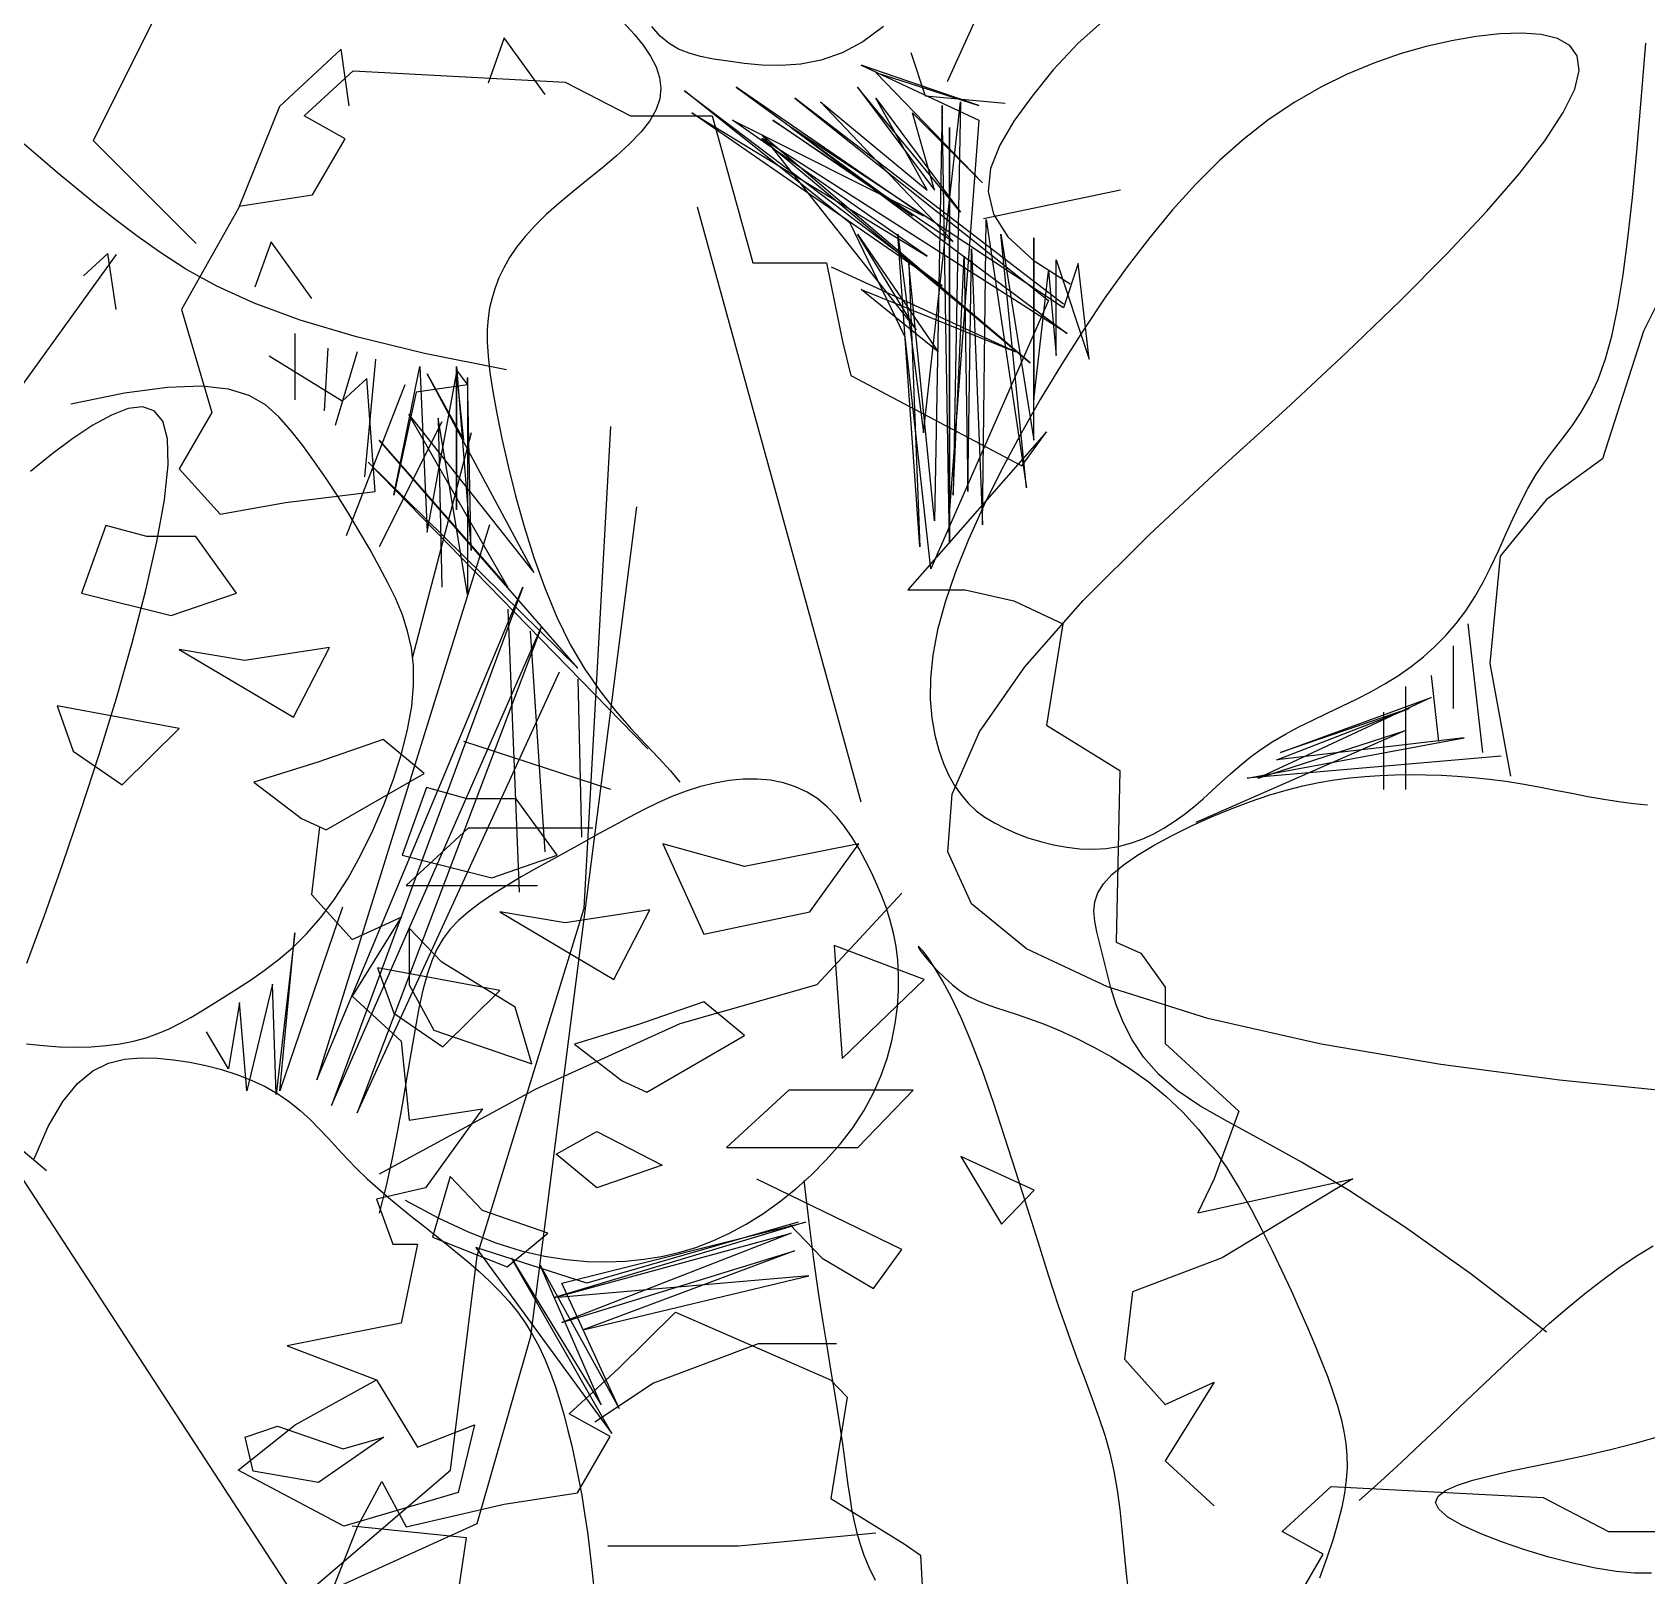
# Model space of a CAD drawing. Header units: metres. Extents: x 10 to 239, y 2 to 253.
# Drawn here: x 90.11 to 92.521, y 128.743 to 131.047 of the extents above; entities that cross this region are included whole.
import ezdxf

# ---------------------------------------------------------------- set-up
doc = ezdxf.new("R2010")
doc.units = ezdxf.units.M
doc.header["$MEASUREMENT"] = 0
doc.layers.add('1', color=7, linetype='Continuous')
doc.layers.add('cot200', color=9, linetype='Continuous')
doc.layers.add('bloques ARBOLES', color=7, linetype='Continuous', true_color=0xb8d897)

# ---------------------------------------------------------------- blocks, each defined once
blk = doc.blocks.new('A$C6F4E7DED')
for p, q in [((849.21, 1241.7), (943.33, 1033.65)), ((879.9, 1059.24), (891.67, 1048.86)), ((702.42, 1050.77), (708.82, 1052.35)), ((708.82, 1052.35), (716.51, 1052.88)), ((716.51, 1052.88), (725.18, 1052.53)), ((725.18, 1052.53), (734.51, 1051.45)), ((968.53, 1055.5), (976.64, 1049.36)), ((1053.1, 1048.75), (1056.59, 1051.68)), ((1056.59, 1051.68), (1059.9, 1055.46)), ((1066.93, 1052.46), (1063.33, 1048.06)), ((1071.16, 1056.97), (1066.93, 1052.46)), ((669.4, 1026.44), (667.55, 1048.9)), ((694.66, 1043.83), (697.59, 1047.99)), ((697.59, 1047.99), (702.42, 1050.77)), ((734.51, 1051.45), (744.26, 1049.78)), ((744.26, 1049.78), (754.31, 1047.51)), ((754.31, 1047.51), (764.56, 1044.6)), ((891.67, 1048.86), (901.48, 1038.31)), ((976.64, 1049.36), (984.86, 1045)), ((1045.22, 1044.87), (1049.34, 1046.54)), ((1049.34, 1046.54), (1053.1, 1048.75)), ((1063.33, 1048.06), (1060.41, 1043.77)), ((693.9, 1038.13), (694.66, 1043.83)), ((764.56, 1044.6), (774.95, 1041)), ((774.95, 1041), (785.39, 1036.67)), ((930.87, 1024.25), (977.33, 1040.21)), ((977.33, 1040.21), (930.87, 1018.44)), ((951.89, 1027.95), (957.59, 1045.05)), ((984.86, 1045), (993.07, 1042.17)), ((993.07, 1042.17), (1001.15, 1040.6)), ((1001.15, 1040.6), (1008.98, 1040.03)), ((1008.98, 1040.03), (1016.46, 1040.21)), ((1016.46, 1040.21), (1023.45, 1040.86)), ((1023.45, 1040.86), (1029.85, 1041.73)), ((1029.85, 1041.73), (1035.57, 1042.62)), ((1035.57, 1042.62), (1040.66, 1043.62)), ((1040.66, 1043.62), (1045.22, 1044.87)), ((1058.25, 1039.55), (1056.89, 1035.36)), ((1060.41, 1043.77), (1058.25, 1039.55)), ((695.64, 1030.73), (693.9, 1038.13)), ((785.39, 1036.67), (795.8, 1031.56)), ((901.48, 1038.31), (909.82, 1027.95)), ((929.42, 993.78), (971.53, 1037.3)), ((971.53, 1037.3), (930.87, 1024.25)), ((1056.89, 1035.36), (1056.4, 1031.16)), ((671.15, 1006.17), (669.4, 1026.44)), ((700.13, 1021.49), (695.64, 1030.73)), ((795.8, 1031.56), (806.11, 1025.63)), ((897.48, 945.91), (1003.47, 1027.15)), ((1003.47, 1027.15), (903.29, 947.36)), ((909.82, 1027.95), (916.98, 1018.05)), ((920.51, 1025.1), (951.89, 1027.95)), ((938.13, 982.18), (978.79, 1031.5)), ((971.53, 1027.15), (938.13, 982.18)), ((1047.02, 1030.05), (945.39, 953.16)), ((978.79, 1031.5), (948.3, 990.88)), ((951.2, 990.88), (971.53, 1027.15)), ((952.65, 980.73), (1026.7, 1031.5)), ((1026.7, 1031.5), (957.01, 980.73)), ((981.69, 977.82), (1047.02, 1030.05)), ((1056.4, 1031.16), (1056.83, 1026.94)), ((1056.83, 1026.94), (1058.27, 1022.65)), ((707.4, 1010.39), (700.13, 1021.49)), ((806.11, 1025.63), (816.23, 1018.85)), ((957.01, 1021.35), (929.42, 993.78)), ((952.65, 895.13), (938.13, 1025.7)), ((938.13, 1025.7), (941.04, 870.47)), ((941.04, 970.57), (993.3, 1025.7)), ((942.49, 851.61), (945.39, 1024.25)), ((945.39, 1024.25), (948.3, 860.32)), ((945.39, 953.16), (1044.12, 1021.35)), ((948.3, 990.88), (957.01, 1021.35)), ((993.3, 1025.7), (951.2, 990.88)), ((1044.12, 1021.35), (951.2, 964.77)), ((1058.27, 1022.65), (1060.75, 1018.26)), ((816.23, 1018.85), (826.1, 1011.18)), ((1004.92, 1015.54), (896.03, 934.3)), ((897.48, 944.46), (1004.92, 1015.54)), ((916.98, 1018.05), (922.62, 1008.56)), ((930.87, 1018.44), (942.49, 864.67)), ((1012.18, 1018.44), (941.04, 970.57)), ((942.49, 864.67), (942.49, 1015.54)), ((942.49, 1015.54), (942.49, 851.61)), ((951.2, 964.77), (1028.15, 1018.44)), ((1028.15, 1018.44), (952.65, 980.73)), ((957.01, 980.73), (1012.18, 1018.44)), ((1060.75, 1018.26), (1064.3, 1013.74)), ((1064.3, 1013.74), (1068.74, 1009.13)), ((717.47, 997.43), (707.4, 1010.39)), ((826.1, 1011.18), (835.73, 1002.64)), ((896.03, 934.3), (1016.53, 1011.19)), ((910.55, 922.7), (1016.53, 1012.64)), ((1016.53, 1011.19), (910.55, 922.7)), ((922.62, 1008.56), (926.2, 999.37)), ((1016.53, 1012.64), (955.56, 935.75)), ((1068.74, 1009.13), (1073.85, 1004.45)), ((1301.27, 1003.49), (1307.65, 1009)), ((672.88, 987.99), (671.15, 1006.17)), ((835.73, 1002.64), (845.14, 993.28)), ((1073.85, 1004.45), (1079.41, 999.73)), ((1294.52, 997.74), (1301.27, 1003.49)), ((730.33, 982.59), (717.47, 997.43)), ((926.2, 999.37), (927.2, 990.37)), ((1079.41, 999.73), (1085.19, 995.02)), ((1085.19, 995.02), (1090.97, 990.34)), ((1287.36, 991.78), (1294.52, 997.74)), ((674.65, 971.77), (672.88, 987.99)), ((845.14, 993.28), (854.36, 983.13)), ((874.88, 990.9), (929.07, 979.5)), ((927.2, 990.37), (925.09, 981.43)), ((1090.97, 990.34), (1096.52, 985.72)), ((1279.78, 985.64), (1287.36, 991.78)), ((745.98, 965.88), (730.33, 982.59)), ((854.36, 983.13), (863.4, 972.24)), ((925.09, 981.43), (919.34, 972.44)), ((1042.08, 984.27), (977.39, 749.54)), ((1096.52, 985.72), (1101.63, 981.21)), ((1271.75, 979.34), (1279.78, 985.64)), ((927.97, 979.27), (912, 873.37)), ((929.42, 858.86), (927.97, 979.27)), ((959.91, 932.85), (981.69, 977.82)), ((1101.63, 981.21), (1106.12, 976.82)), ((1106.12, 976.82), (1109.99, 972.55)), ((1263.26, 972.89), (1271.75, 979.34)), ((676.52, 957.41), (674.65, 971.77)), ((863.4, 972.24), (872.29, 960.65)), ((922.16, 973.47), (909.09, 892.23)), ((909.09, 892.23), (909.09, 972.02)), ((909.09, 972.02), (909.09, 908.19)), ((919.34, 972.44), (909.44, 963.29)), ((912, 873.37), (922.16, 973.47)), ((978.79, 973.47), (946.84, 927.05)), ((962.81, 973.47), (952.65, 895.13)), ((954.1, 850.16), (962.81, 973.47)), ((955.56, 935.75), (978.79, 973.47)), ((1109.99, 972.55), (1113.29, 968.37)), ((1254.16, 966.34), (1263.26, 972.89)), ((764.43, 947.3), (745.98, 965.88)), ((900.38, 963.32), (887.32, 924.15)), ((909.44, 963.29), (894.84, 953.85)), ((900.38, 925.6), (900.38, 963.32)), ((933.78, 967.67), (929.42, 858.86)), ((935.23, 871.92), (933.78, 967.67)), ((936.68, 964.77), (935.23, 871.92)), ((941.04, 870.47), (936.68, 964.77)), ((1113.29, 968.37), (1116.07, 964.28)), ((1116.07, 964.28), (1118.39, 960.26)), ((1243.87, 959.71), (1254.16, 966.34)), ((1271.34, 965.53), (1308.42, 914.23)), ((656.33, 959.49), (668.46, 935.26)), ((678.57, 944.79), (676.52, 957.41)), ((872.29, 960.65), (881.05, 948.39)), ((887.32, 924.15), (891.67, 961.87)), ((891.67, 961.87), (897.48, 944.46)), ((903.29, 958.96), (900.38, 925.6)), ((909.09, 908.19), (903.29, 958.96)), ((916.35, 927.05), (988.95, 960.42)), ((948.3, 860.32), (958.46, 961.87)), ((958.46, 961.87), (954.1, 850.16)), ((1118.39, 960.26), (1120.28, 956.29)), ((1120.28, 956.29), (1121.81, 952.35)), ((1231.67, 953.03), (1243.87, 959.71)), ((977.33, 951.71), (916.35, 927.05)), ((946.84, 927.05), (977.33, 951.71)), ((1121.81, 952.35), (1123.02, 948.43)), ((1216.85, 946.32), (1231.67, 953.03)), ((680.85, 933.8), (678.57, 944.79)), ((785.67, 926.84), (764.43, 947.3)), ((881.05, 948.39), (889.72, 935.51)), ((903.29, 947.36), (949.75, 841.46)), ((1123.02, 948.43), (1123.96, 944.48)), ((1123.96, 944.48), (1124.6, 940.37)), ((1198.72, 939.63), (1216.85, 946.32)), ((1124.6, 940.37), (1124.93, 935.92)), ((1176.56, 932.98), (1198.72, 939.63)), ((668.46, 935.26), (684.62, 884.78)), ((683.44, 924.31), (680.85, 933.8)), ((889.72, 935.51), (898.27, 922.07)), ((949.75, 841.46), (959.91, 932.85)), ((1124.93, 930.97), (1124.56, 925.35)), ((1124.93, 935.92), (1124.93, 930.97)), ((1149.66, 926.41), (1176.56, 932.98)), ((1200.92, 934.3), (1200.92, 908.19)), ((686.38, 916.2), (683.44, 924.31)), ((809.7, 904.49), (785.67, 926.84)), ((1117.32, 919.93), (1149.66, 926.41)), ((1124.56, 925.35), (1123.83, 918.89)), ((1168.98, 924.15), (1173.34, 877.72)), ((1176.24, 927.05), (1184.95, 898.03)), ((1187.86, 928.5), (1189.31, 903.84)), ((898.27, 922.07), (906.61, 908.24)), ((1106.55, 840.01), (1148.66, 918.34)), ((1123.83, 918.89), (1122.69, 911.42)), ((1137.04, 921.25), (1131.23, 848.71)), ((1137.04, 919.8), (1132.68, 913.99)), ((1134.14, 892.23), (1137.04, 919.8)), ((1148.66, 918.34), (1134.14, 892.23)), ((1137.04, 864.67), (1137.04, 921.25)), ((1148.66, 855.96), (1137.04, 918.34)), ((1137.04, 918.34), (1137.04, 864.67)), ((1151.56, 921.25), (1148.66, 855.96)), ((1161.72, 870.47), (1151.56, 921.25)), ((689.62, 909.24), (686.38, 916.2)), ((1122.69, 911.42), (1121.12, 902.78)), ((1131.23, 848.71), (1132.68, 916.89)), ((1132.68, 916.89), (1132.68, 831.3)), ((1132.68, 913.99), (1153.01, 911.09)), ((1157.37, 913.99), (1180.6, 854.51)), ((1218.87, 909.82), (1227.07, 912.35)), ((1227.07, 912.35), (1237.62, 913.5)), ((1237.62, 913.5), (1251.11, 913.04)), ((1251.11, 913.04), (1268.15, 910.76)), ((1298.93, 603.85), (1669.06, 916.06)), ((693.07, 903.21), (689.62, 909.24)), ((906.61, 908.24), (914.58, 894.23)), ((1153.01, 911.09), (1161.72, 870.47)), ((1207.13, 901.45), (1212.42, 906.11)), ((1212.42, 906.11), (1218.87, 909.82)), ((1256.36, 903.81), (1260.97, 905.35)), ((1260.97, 905.35), (1266.67, 904.67)), ((1268.15, 910.76), (1289.31, 906.45)), ((696.67, 897.86), (693.07, 903.21)), ((836.2, 880.37), (809.7, 904.49)), ((1155.91, 902.39), (1106.55, 840.01)), ((1116.71, 834.2), (1155.91, 902.39)), ((1121.12, 902.78), (1119.12, 892.89)), ((1132.68, 831.3), (1144.3, 900.94)), ((1144.3, 900.94), (1142.85, 834.2)), ((1142.85, 899.49), (1167.53, 850.16)), ((1202.39, 896.04), (1207.13, 901.45)), ((1251.13, 892.7), (1253.02, 899.71)), ((1253.02, 899.71), (1256.36, 903.81)), ((1266.67, 904.67), (1273.28, 902.13)), ((1273.28, 902.13), (1280.62, 898.07)), ((700.34, 892.95), (696.67, 897.86)), ((703.99, 888.25), (700.34, 892.95)), ((914.58, 894.23), (922.06, 880.23)), ((1089.13, 802.29), (1167.53, 892.23)), ((1119.12, 892.89), (1116.66, 881.95)), ((1167.53, 892.23), (1116.71, 834.2)), ((1131.23, 895.13), (1154.46, 806.64)), ((1197.72, 890.09), (1202.39, 896.04)), ((1250.86, 882.43), (1251.13, 892.7)), ((1280.62, 898.07), (1288.51, 892.84)), ((1288.51, 892.84), (1296.78, 886.73)), ((707.56, 883.52), (703.99, 888.25)), ((1193.06, 883.72), (1197.72, 890.09)), ((1296.78, 886.73), (1305.26, 879.79)), ((684.62, 884.78), (706.85, 868.63)), ((710.97, 878.53), (707.56, 883.52)), ((863.51, 854.97), (836.2, 880.37)), ((922.06, 880.23), (928.9, 866.44)), ((1061.54, 770.37), (1171.89, 883.53)), ((1171.89, 883.53), (1089.13, 802.29)), ((1116.66, 881.95), (1113.74, 870.28)), ((1188.44, 877.03), (1193.06, 883.72)), ((1252.32, 868.73), (1250.86, 882.43)), ((714.15, 873.08), (710.97, 878.53)), ((717.17, 867.25), (714.15, 873.08)), ((1183.91, 870.13), (1188.44, 877.03)), ((706.85, 868.63), (725.04, 846.42)), ((720.07, 861.14), (717.17, 867.25)), ((1113.74, 870.28), (1110.37, 858.19)), ((1179.52, 863.11), (1183.91, 870.13)), ((1255.34, 852.05), (1252.32, 868.73)), ((722.92, 854.86), (720.07, 861.14)), ((928.9, 866.44), (934.96, 853.07)), ((1175.29, 856.08), (1179.52, 863.11)), ((725.78, 848.52), (722.92, 854.86)), ((889.66, 828.88), (863.51, 854.97)), ((1110.37, 858.19), (1106.52, 845.97)), ((1123.97, 858.86), (1192.21, 639.81)), ((1171.29, 849.14), (1175.29, 856.08)), ((728.72, 842.25), (725.78, 848.52)), ((934.96, 853.07), (940.11, 840.3)), ((1167.54, 842.41), (1171.29, 849.14)), ((1259.67, 833.03), (1255.34, 852.05)), ((725.04, 846.42), (729.08, 804.02)), ((731.8, 836.15), (728.72, 842.25)), ((1106.52, 845.97), (1102.2, 833.94)), ((1164.1, 835.93), (1167.54, 842.41)), ((735.08, 830.34), (731.8, 836.15)), ((940.11, 840.3), (944.19, 828.35)), ((1161.03, 829.61), (1164.1, 835.93)), ((738.62, 824.9), (735.08, 830.34)), ((912.66, 802.72), (889.66, 828.88)), ((1102.2, 833.94), (1097.41, 822.39)), ((1192.21, 639.81), (1110.91, 834.2)), ((1110.91, 834.2), (1186.4, 629.65)), ((1158.41, 823.31), (1161.03, 829.61)), ((1265.08, 812.29), (1259.67, 833.03)), ((742.42, 819.83), (738.62, 824.9)), ((944.19, 828.35), (947.13, 817.37)), ((1097.41, 822.39), (1092.12, 811.64)), ((1116.71, 825.5), (1112.36, 713.79)), ((1156.32, 816.89), (1158.41, 823.31)), ((737.77, 819.7), (731.97, 768.92)), ((746.48, 815.12), (742.42, 819.83)), ((947.13, 817.37), (948.99, 807.34)), ((1108, 816.79), (1102.2, 729.75)), ((1186.4, 629.65), (1103.65, 818.24)), ((1103.65, 818.24), (1176.24, 626.75)), ((1154.83, 810.21), (1156.32, 816.89)), ((743.58, 810.99), (743.58, 786.33)), ((750.79, 810.74), (746.48, 815.12)), ((755.36, 806.66), (750.79, 810.74)), ((1092.12, 811.64), (1086.38, 801.91)), ((1154.02, 803.12), (1154.83, 810.21)), ((1271.31, 790.46), (1265.08, 812.29)), ((729.08, 804.02), (721, 759.61)), ((760.18, 802.87), (755.36, 806.66)), ((948.99, 807.34), (949.91, 798.23)), ((1153.96, 795.49), (1154.02, 803.12)), ((752.29, 799.39), (749.39, 773.27)), ((765.24, 799.33), (760.18, 802.87)), ((770.55, 796.03), (765.24, 799.33)), ((930.55, 777.07), (912.66, 802.72)), ((949.91, 798.23), (950.01, 789.97)), ((1086.38, 801.91), (1080.35, 793.19)), ((1089.13, 797.93), (1087.68, 735.55)), ((1176.24, 626.75), (1096.39, 800.84)), ((811.82, 768.92), (752.29, 790.68)), ((752.29, 790.68), (820.53, 758.77)), ((762.45, 795.03), (762.45, 754.41)), ((776.08, 792.94), (770.55, 796.03)), ((781.77, 790.02), (776.08, 792.94)), ((1080.35, 793.19), (1074.22, 785.4)), ((1154.72, 787.17), (1153.96, 795.49)), ((1278.12, 768.17), (1271.31, 790.46)), ((813.27, 766.02), (761, 786.33)), ((761, 786.33), (811.82, 768.92)), ((771.17, 784.88), (771.17, 754.41)), ((787.55, 787.21), (781.77, 790.02)), ((793.32, 784.48), (787.55, 787.21)), ((799.01, 781.78), (793.32, 784.48)), ((950.01, 789.97), (949.42, 782.53)), ((1074.22, 785.4), (1068.18, 778.43)), ((1156.36, 778.09), (1154.72, 787.17)), ((820.53, 758.77), (762.45, 777.62)), ((762.45, 777.62), (845.21, 741.36)), ((804.54, 779.05), (799.01, 781.78)), ((809.84, 776.26), (804.54, 779.05)), ((949.42, 782.53), (948.26, 775.85)), ((1068.18, 778.43), (1062.43, 772.22)), ((1158.8, 768.42), (1156.36, 778.09)), ((824.89, 758.77), (739.22, 774.72)), ((739.22, 774.72), (813.27, 766.02)), ((814.81, 773.36), (809.84, 776.26)), ((819.41, 770.3), (814.81, 773.36)), ((941.33, 752.54), (930.55, 777.07)), ((948.26, 775.85), (946.67, 769.88)), ((1062.43, 772.22), (1057.16, 766.67)), ((1076.06, 754.41), (1134.14, 773.27)), ((724.71, 767.47), (824.89, 758.77)), ((823.68, 767.13), (819.41, 770.3)), ((827.68, 763.87), (823.68, 767.13)), ((946.67, 769.88), (944.76, 764.57)), ((1057.16, 766.67), (1052.58, 761.69)), ((1161.96, 758.39), (1158.8, 768.42)), ((1285.27, 746.05), (1278.12, 768.17)), ((729.33, 758.46), (722.88, 757.59)), ((735.71, 759.14), (729.33, 758.46)), ((742.01, 759.66), (735.71, 759.14)), ((748.24, 760), (742.01, 759.66)), ((754.41, 760.19), (748.24, 760)), ((760.51, 760.23), (754.41, 760.19)), ((766.55, 760.11), (760.51, 760.23)), ((772.53, 759.86), (766.55, 760.11)), ((778.48, 759.47), (772.53, 759.86)), ((784.42, 758.91), (778.48, 759.47)), ((790.44, 758.13), (784.42, 758.91)), ((831.48, 760.56), (827.68, 763.87)), ((835.15, 757.24), (831.48, 760.56)), ((942.64, 759.87), (940.31, 755.72)), ((944.76, 764.57), (942.64, 759.87)), ((1013.1, 758), (1018.41, 758.46)), ((1018.41, 758.46), (1023.88, 758.41)), ((1023.88, 758.41), (1029.46, 757.89)), ((1052.58, 761.69), (1048.86, 757.2)), ((1165.73, 748.25), (1161.96, 758.39)), ((696.78, 752.88), (690.4, 751.66)), ((703.26, 754.14), (696.78, 752.88)), ((709.8, 755.38), (703.26, 754.14)), ((716.36, 756.55), (709.8, 755.38)), ((722.88, 757.59), (716.36, 756.55)), ((796.58, 757.1), (790.44, 758.13)), ((802.91, 755.78), (796.58, 757.1)), ((809.48, 754.12), (802.91, 755.78)), ((816.36, 752.1), (809.48, 754.12)), ((823.61, 749.66), (816.36, 752.1)), ((838.75, 753.94), (835.15, 757.24)), ((842.35, 750.7), (838.75, 753.94)), ((937.75, 752.06), (934.94, 748.83)), ((940.31, 755.72), (937.75, 752.06)), ((943.04, 729.73), (941.33, 752.54)), ((994.46, 750.65), (998.63, 753.36)), ((998.63, 753.36), (1003.16, 755.47)), ((1003.16, 755.47), (1008, 757.01)), ((1008, 757.01), (1013.1, 758)), ((1029.46, 757.89), (1035.11, 756.91)), ((1035.11, 756.91), (1040.76, 755.5)), ((1040.76, 755.5), (1046.39, 753.7)), ((1046.39, 753.7), (1052, 751.54)), ((672.38, 748.81), (666.88, 748.29)), ((678.16, 749.57), (672.38, 748.81)), ((684.18, 750.54), (678.16, 749.57)), ((690.4, 751.66), (684.18, 750.54)), ((831.23, 746.79), (823.61, 749.66)), ((839.07, 743.54), (831.23, 746.79)), ((846.02, 747.56), (842.35, 750.7)), ((849.81, 744.55), (846.02, 747.56)), ((931.84, 745.98), (928.44, 743.44)), ((934.94, 748.83), (931.84, 745.98)), ((987.1, 743.75), (990.62, 747.42)), ((990.62, 747.42), (994.46, 750.65)), ((1052, 751.54), (1057.62, 749.06)), ((1057.62, 749.06), (1063.27, 746.32)), ((1063.27, 746.32), (1068.99, 743.36)), ((1170.04, 738.21), (1165.73, 748.25)), ((1292.52, 724.73), (1285.27, 746.05)), ((846.89, 740.01), (839.07, 743.54)), ((854.5, 736.27), (846.89, 740.01)), ((853.74, 741.72), (849.81, 744.55)), ((857.82, 739.12), (853.74, 741.72)), ((924.72, 741.15), (920.64, 739.05)), ((928.44, 743.44), (924.72, 741.15)), ((980.88, 735.4), (983.86, 739.72)), ((983.86, 739.72), (987.1, 743.75)), ((1068.99, 743.36), (1074.79, 740.22)), ((1074.79, 740.22), (1080.7, 736.95)), ((861.66, 732.39), (854.5, 736.27)), ((862.05, 736.79), (857.82, 739.12)), ((866.44, 734.77), (862.05, 736.79)), ((871, 733.13), (866.44, 734.77)), ((875.73, 731.89), (871, 733.13)), ((906.51, 733.8), (901.38, 732.53)), ((911.48, 735.34), (906.51, 733.8)), ((916.21, 737.11), (911.48, 735.34)), ((920.64, 739.05), (916.21, 737.11)), ((978.14, 730.89), (980.88, 735.4)), ((1080.7, 736.95), (1086.75, 733.6)), ((1086.75, 733.6), (1092.94, 730.2)), ((1174.77, 728.52), (1170.04, 738.21)), ((868.17, 728.46), (861.66, 732.39)), ((873.81, 724.56), (868.17, 728.46)), ((880.64, 731.12), (875.73, 731.89)), ((885.72, 730.83), (880.64, 731.12)), ((890.92, 731), (885.72, 730.83)), ((896.16, 731.58), (890.92, 731)), ((901.38, 732.53), (896.16, 731.58)), ((933.69, 709.23), (943.04, 729.73)), ((975.61, 726.25), (978.14, 730.89)), ((1092.94, 730.2), (1099.19, 726.77)), ((1099.19, 726.77), (1105.4, 723.32)), ((1179.85, 719.41), (1174.77, 728.52)), ((878.37, 720.77), (873.81, 724.56)), ((881.68, 717.14), (878.37, 720.77)), ((971.1, 716.91), (973.27, 721.57)), ((973.27, 721.57), (975.61, 726.25)), ((1105.4, 723.32), (1111.47, 719.85)), ((1299.65, 704.69), (1292.52, 724.73)), ((883.85, 713.59), (881.68, 717.14)), ((969.12, 712.24), (971.1, 716.91)), ((1111.47, 719.85), (1117.3, 716.39)), ((1117.3, 716.39), (1122.78, 712.94)), ((1185.16, 711.12), (1179.85, 719.41)), ((885.03, 710.02), (883.85, 713.59)), ((885.39, 706.33), (885.03, 710.02)), ((912.09, 691.52), (933.69, 709.23)), ((961.24, 713.41), (994.77, 677.33)), ((965.8, 702.67), (967.34, 707.51)), ((967.34, 707.51), (969.12, 712.24)), ((1122.78, 712.94), (1127.82, 709.51)), ((1127.82, 709.51), (1132.32, 706.11)), ((1182.05, 707.99), (1206.73, 635.45)), ((1190.64, 703.82), (1185.16, 711.12)), ((884.27, 698.16), (885.08, 702.41)), ((885.08, 702.41), (885.39, 706.33)), ((964.53, 697.67), (965.8, 702.67)), ((1132.32, 706.11), (1136.2, 702.72)), ((1136.2, 702.72), (1139.51, 699.23)), ((1196.2, 697.46), (1190.64, 703.82)), ((1306.63, 685.87), (1299.65, 704.69)), ((883.11, 693.48), (884.27, 698.16)), ((963.54, 692.46), (964.53, 697.67)), ((1139.51, 699.23), (1142.34, 695.5)), ((1142.34, 695.5), (1144.76, 691.37)), ((1201.81, 691.93), (1196.2, 697.46)), ((1206.73, 635.45), (1200.92, 697.83)), ((1200.92, 697.83), (1208.18, 634)), ((880.1, 676.53), (912.09, 691.52)), ((881.77, 688.25), (883.11, 693.48)), ((950.88, 687.96), (952.89, 690.57)), ((953.56, 690.28), (951.94, 688.19)), ((952.89, 690.57), (954.22, 692.01)), ((954.55, 691.73), (953.56, 690.28)), ((954.22, 692.01), (954.79, 692.37)), ((954.79, 692.37), (954.55, 691.73)), ((962.87, 686.99), (963.54, 692.46)), ((1144.76, 691.37), (1146.84, 686.71)), ((1207.4, 687.11), (1201.81, 691.93)), ((878.68, 676.1), (880.34, 682.43)), ((880.34, 682.43), (881.77, 688.25)), ((947.22, 682.86), (944.33, 679.98)), ((945.19, 678.91), (948.29, 684.1)), ((949.79, 685.65), (947.22, 682.86)), ((948.29, 684.1), (950.88, 687.96)), ((951.94, 688.19), (949.79, 685.65)), ((962.53, 681.2), (962.87, 686.99)), ((1146.84, 686.71), (1148.67, 681.38)), ((1212.91, 682.88), (1207.4, 687.11)), ((1218.29, 679.15), (1212.91, 682.88)), ((840.41, 664.05), (880.1, 676.53)), ((876.59, 669.42), (878.68, 676.1)), ((941.23, 677.22), (938.03, 674.76)), ((944.33, 679.98), (941.23, 677.22)), ((941.67, 672.31), (945.19, 678.91)), ((962.55, 675.07), (962.53, 681.2)), ((994.77, 677.33), (1048.93, 661.87)), ((1148.67, 681.38), (1150.32, 675.22)), ((1208.18, 634), (1209.63, 677.52)), ((1209.63, 677.52), (1219.8, 635.45)), ((1223.48, 675.79), (1218.29, 679.15)), ((1228.43, 672.7), (1223.48, 675.79)), ((873.86, 662.51), (876.59, 669.42)), ((927.99, 669.62), (924.27, 668.31)), ((931.47, 671.05), (927.99, 669.62)), ((934.79, 672.72), (931.47, 671.05)), ((938.03, 674.76), (934.79, 672.72)), ((937.82, 664.23), (941.67, 672.31)), ((962.98, 668.64), (962.55, 675.07)), ((1150.32, 675.22), (1151.88, 668.1)), ((1219.8, 635.45), (1222.7, 670.27)), ((1222.7, 670.27), (1227.06, 644.16)), ((1233.1, 669.77), (1228.43, 672.7)), ((1237.55, 667.02), (1233.1, 669.77)), ((795.66, 653.89), (840.41, 664.05)), ((910.85, 663.9), (905.36, 661.87)), ((915.78, 665.58), (910.85, 663.9)), ((920.23, 667), (915.78, 665.58)), ((924.27, 668.31), (920.23, 667)), ((933.73, 654.57), (937.82, 664.23)), ((963.86, 661.98), (962.98, 668.64)), ((1151.88, 668.1), (1153.41, 659.92)), ((1241.87, 664.45), (1237.55, 667.02)), ((1246.15, 662.09), (1241.87, 664.45)), ((870.3, 655.54), (873.86, 662.51)), ((899.26, 659.37), (892.65, 656.37)), ((905.36, 661.87), (899.26, 659.37)), ((965.21, 655.16), (963.86, 661.98)), ((1048.93, 661.87), (1105.67, 636.1)), ((1153.41, 659.92), (1154.96, 650.83)), ((1227.06, 644.16), (1235.77, 658.67)), ((1250.47, 659.95), (1246.15, 662.09)), ((1254.9, 658.06), (1250.47, 659.95)), ((1259.54, 656.43), (1254.9, 658.06)), ((1264.48, 655.09), (1259.54, 656.43)), ((748.52, 645.83), (795.66, 653.89)), ((865.69, 648.63), (870.3, 655.54)), ((885.68, 652.86), (878.49, 648.82)), ((892.65, 656.37), (885.68, 652.86)), ((929.46, 643.34), (933.73, 654.57)), ((967.09, 648.23), (965.21, 655.16)), ((1154.96, 650.83), (1156.59, 640.99)), ((1269.77, 654.03), (1264.48, 655.09)), ((1275.38, 653.28), (1269.77, 654.03)), ((1281.28, 652.83), (1275.38, 653.28)), ((1287.41, 652.68), (1281.28, 652.83)), ((1293.73, 652.83), (1287.41, 652.68)), ((1300.19, 653.28), (1293.73, 652.83)), ((1306.75, 654.03), (1300.19, 653.28)), ((701.64, 639.69), (748.52, 645.83)), ((859.84, 641.93), (865.69, 648.63)), ((871.22, 644.24), (864.01, 639.1)), ((878.49, 648.82), (871.22, 644.24)), ((969.54, 641.27), (967.09, 648.23)), ((1229.78, 643.83), (1223.77, 641.91)), ((1235.99, 645.43), (1229.78, 643.83)), ((1242.35, 646.71), (1235.99, 645.43)), ((1248.8, 647.66), (1242.35, 646.71)), ((1255.26, 648.28), (1248.8, 647.66)), ((1261.7, 648.5), (1255.26, 648.28)), ((1268.08, 648), (1261.7, 648.5)), ((1274.37, 646.4), (1268.08, 648)), ((1280.55, 643.33), (1274.37, 646.4)), ((657.69, 635.25), (701.64, 639.69)), ((852.55, 635.58), (859.84, 641.93)), ((864.01, 639.1), (857, 633.38)), ((925.09, 630.84), (929.46, 643.34)), ((972.59, 634.34), (969.54, 641.27)), ((1156.59, 640.99), (1158.35, 630.6)), ((1218.03, 639.67), (1212.62, 637.12)), ((1223.77, 641.91), (1218.03, 639.67)), ((1286.6, 638.4), (1280.55, 643.33)), ((1292.5, 631.23), (1286.6, 638.4)), ((843.58, 629.59), (852.55, 635.58)), ((857, 633.38), (850.34, 627.08)), ((976.28, 627.51), (972.59, 634.34)), ((1105.67, 636.1), (1167.57, 602.6)), ((1203, 631.13), (1198.77, 627.73)), ((1207.6, 634.27), (1203, 631.13)), ((1212.62, 637.12), (1207.6, 634.27)), ((1298.22, 621.44), (1292.5, 631.23)), ((832.63, 623.35), (843.58, 629.59)), ((850.34, 627.08), (844.12, 620.19)), ((920.66, 617.45), (925.09, 630.84)), ((980.64, 620.83), (976.28, 627.51)), ((1158.35, 630.6), (1160.28, 619.83)), ((1198.77, 627.73), (1194.82, 624.13)), ((819.37, 616.16), (832.63, 623.35)), ((844.12, 620.19), (838.36, 612.81)), ((985.59, 614.37), (980.64, 620.83)), ((1322.96, 623.06), (1116.26, 306.06)), ((1160.28, 619.83), (1162.42, 608.88)), ((1191.07, 620.36), (1187.43, 616.49)), ((1194.82, 624.13), (1191.07, 620.36)), ((1303.73, 608.66), (1298.22, 621.44)), ((803.46, 607.26), (819.37, 616.16)), ((838.36, 612.81), (833.01, 605.05)), ((916.21, 603.57), (920.66, 617.45)), ((991.05, 608.17), (985.59, 614.37)), ((1183.82, 612.55), (1180.16, 608.58)), ((1187.43, 616.49), (1183.82, 612.55)), ((784.57, 595.95), (803.46, 607.26)), ((996.92, 602.28), (991.05, 608.17)), ((1162.42, 608.88), (1164.84, 597.92)), ((1180.16, 608.58), (1176.35, 604.65)), ((833.01, 605.05), (828.04, 597.02)), ((911.81, 589.56), (916.21, 603.57)), ((1003.11, 596.75), (996.92, 602.28)), ((999.92, 600.02), (997.99, 583.57)), ((1172.34, 600.79), (1168.14, 596.99)), ((1176.35, 604.65), (1172.34, 600.79)), ((762.37, 581.48), (784.57, 595.95)), ((828.04, 597.02), (823.41, 588.82)), ((1009.53, 591.63), (1003.11, 596.75)), ((1163.79, 593.24), (1159.33, 589.54)), ((1168.14, 596.99), (1163.79, 593.24)), ((1164.84, 597.92), (1167.57, 587.14)), ((823.41, 588.82), (819.08, 580.57)), ((907.49, 575.81), (911.81, 589.56)), ((1016.09, 586.98), (1009.53, 591.63)), ((1022.71, 582.84), (1016.09, 586.98)), ((1157.25, 592.29), (1144.29, 585.32)), ((1159.33, 589.54), (1154.79, 585.88)), ((736.53, 563.13), (762.37, 581.48)), ((819.08, 580.57), (815.03, 572.39)), ((997.99, 583.57), (996.09, 568.88)), ((1095.51, 559.56), (999.32, 583.59)), ((999.32, 583.59), (1098.34, 553.91)), ((1002.15, 583.59), (1085.61, 559.56)), ((1029.3, 579.25), (1022.71, 582.84)), ((1144.29, 585.32), (1132.43, 579.77)), ((1150.21, 582.25), (1145.64, 578.64)), ((1154.79, 585.88), (1150.21, 582.25)), ((671.41, 570.15), (664.64, 574.25)), ((903.32, 562.7), (907.49, 575.81)), ((1098.34, 553.91), (1004.98, 579.35)), ((1004.98, 579.35), (1095.51, 544.01)), ((1035.9, 576.21), (1029.3, 579.25)), ((1042.53, 573.68), (1035.9, 576.21)), ((1049.25, 571.65), (1042.53, 573.68)), ((1129.46, 573.69), (1075.71, 500.2)), ((1085.61, 559.56), (1129.46, 573.69)), ((1121.55, 575.5), (1111.52, 572.35)), ((1132.43, 579.77), (1121.55, 575.5)), ((1141.1, 575.03), (1136.63, 571.43)), ((1145.64, 578.64), (1141.1, 575.03)), ((678.19, 565.6), (671.41, 570.15)), ((815.03, 572.39), (811.22, 564.37)), ((996.09, 568.88), (994.23, 555.81)), ((1095.51, 544.01), (1003.57, 572.28)), ((1003.57, 572.28), (1087.02, 541.18)), ((1056.09, 570.09), (1049.25, 571.65)), ((1063.09, 568.98), (1056.09, 570.09)), ((1070.29, 568.3), (1063.09, 568.98)), ((1077.73, 568.02), (1070.29, 568.3)), ((1075.71, 500.2), (1115.31, 569.45)), ((1085.46, 568.16), (1077.73, 568.02)), ((1115.31, 569.45), (1079.95, 511.5)), ((1093.6, 568.83), (1085.46, 568.16)), ((1102.25, 570.17), (1093.6, 568.83)), ((1111.52, 572.35), (1102.25, 570.17)), ((1132.27, 567.79), (1128.04, 564.1)), ((1136.63, 571.43), (1132.27, 567.79)), ((684.98, 560.65), (678.19, 565.6)), ((706.71, 540.16), (736.53, 563.13)), ((811.22, 564.37), (807.62, 556.62)), ((899.34, 550.63), (903.32, 562.7)), ((1087.02, 541.18), (997.91, 562.39)), ((997.91, 562.39), (1096.92, 553.91)), ((1104, 566.63), (1072.88, 510.09)), ((1079.95, 511.5), (1104, 566.63)), ((1128.04, 564.1), (1123.97, 560.32)), ((691.8, 555.33), (684.98, 560.65)), ((698.65, 549.67), (691.8, 555.33)), ((807.62, 556.62), (804.23, 549.17)), ((994.23, 555.81), (992.46, 544.19)), ((1072.88, 510.09), (1095.51, 559.56)), ((1120.09, 556.44), (1116.43, 552.41)), ((1123.97, 560.32), (1120.09, 556.44)), ((705.53, 543.72), (698.65, 549.67)), ((804.23, 549.17), (801.07, 542.01)), ((895.59, 539.86), (899.34, 550.63)), ((1113, 548.21), (1109.85, 543.81)), ((1116.43, 552.41), (1113, 548.21)), ((712.46, 537.51), (705.53, 543.72)), ((801.07, 542.01), (798.16, 535.17)), ((992.46, 544.19), (990.78, 533.85)), ((1109.85, 543.81), (1107, 539.2)), ((719.45, 531.09), (712.46, 537.51)), ((892.11, 530.28), (895.59, 539.86)), ((987.03, 535.6), (1017.98, 535.6)), ((1017.98, 535.6), (1059.24, 520.13)), ((1107, 539.2), (1104.41, 534.37)), ((726.49, 524.47), (719.45, 531.09)), ((798.16, 535.17), (795.52, 528.64)), ((888.89, 521.67), (892.11, 530.28)), ((990.78, 533.85), (989.22, 524.64)), ((1102.07, 529.33), (1099.94, 524.1)), ((1104.41, 534.37), (1102.07, 529.33)), ((733.64, 517.69), (726.49, 524.47)), ((795.52, 528.64), (793.15, 522.46)), ((989.22, 524.64), (987.82, 516.4)), ((1099.94, 524.1), (1098, 518.68)), ((740.92, 510.73), (733.64, 517.69)), ((791.07, 516.61), (789.3, 511.11)), ((793.15, 522.46), (791.07, 516.61)), ((885.96, 513.8), (888.89, 521.67)), ((987.82, 516.4), (986.6, 508.97)), ((1059.24, 520.13), (1082.46, 504.67)), ((1098, 518.68), (1096.22, 513.08)), ((748.38, 503.62), (740.92, 510.73)), ((789.3, 511.11), (787.85, 505.96)), ((883.33, 506.45), (885.96, 513.8)), ((1096.22, 513.08), (1094.57, 507.31)), ((756.05, 496.36), (748.38, 503.62)), ((787.85, 505.96), (786.73, 501.07)), ((881.02, 499.41), (883.33, 506.45)), ((986.6, 508.97), (985.56, 502.19)), ((1094.57, 507.31), (1093.03, 501.39)), ((671.28, 496.51), (661.16, 499.42)), ((786.73, 501.07), (785.96, 496.32)), ((879.05, 492.45), (881.02, 499.41)), ((985.56, 502.19), (984.68, 495.97)), ((1093.03, 501.39), (1091.56, 495.3)), ((681.46, 493.92), (671.28, 496.51)), ((691.58, 491.6), (681.46, 493.92)), ((701.5, 489.47), (691.58, 491.6)), ((763.97, 488.96), (756.05, 496.36)), ((785.54, 491.62), (785.48, 486.87)), ((785.96, 496.32), (785.54, 491.62)), ((877.42, 485.34), (879.05, 492.45)), ((984.68, 495.97), (983.92, 490.24)), ((1091.56, 495.3), (1090.18, 489.03)), ((711.06, 487.49), (701.5, 489.47)), ((720.13, 485.59), (711.06, 487.49)), ((728.47, 483.72), (720.13, 485.59)), ((772.17, 481.42), (763.97, 488.96)), ((785.48, 486.87), (785.79, 481.94)), ((876.13, 477.93), (877.42, 485.34)), ((983.21, 484.91), (982.53, 479.91)), ((983.92, 490.24), (983.21, 484.91)), ((1090.18, 489.03), (1088.86, 482.53)), ((735.83, 481.83), (728.47, 483.72)), ((741.96, 479.87), (735.83, 481.83)), ((746.62, 477.78), (741.96, 479.87)), ((780.7, 473.75), (772.17, 481.42)), ((785.79, 481.94), (786.49, 476.74)), ((982.53, 479.91), (981.82, 475.14)), ((1088.86, 482.53), (1087.62, 475.77)), ((749.57, 475.53), (746.62, 477.78)), ((749.32, 470.31), (750.55, 473.06)), ((750.55, 473.06), (749.57, 475.53)), ((786.49, 476.74), (787.58, 471.17)), ((875.11, 470.22), (876.13, 477.93)), ((981.82, 475.14), (981.05, 470.54)), ((1087.62, 475.77), (1086.46, 468.71)), ((740.13, 464.03), (745.74, 467.27)), ((745.74, 467.27), (749.32, 470.31)), ((787.58, 471.17), (789.08, 465.11)), ((874.27, 462.31), (875.11, 470.22)), ((980.15, 466.02), (979.09, 461.5)), ((981.05, 470.54), (980.15, 466.02)), ((1086.46, 468.71), (1085.37, 461.31)), ((724.5, 457.43), (732.91, 460.71)), ((732.91, 460.71), (740.13, 464.03)), ((789.08, 465.11), (791.02, 458.49)), ((873.49, 454.26), (874.27, 462.31)), ((971.55, 460.86), (1025.72, 455.71)), ((979.09, 461.5), (977.8, 456.93)), ((1085.37, 461.31), (1084.35, 453.54)), ((705.8, 451.47), (715.32, 454.3)), ((715.32, 454.3), (724.5, 457.43)), ((791.02, 458.49), (793.44, 451.19)), ((872.7, 446.15), (873.49, 454.26)), ((977.8, 456.93), (976.21, 452.26)), ((1025.72, 455.71), (1077.3, 455.71)), ((1084.35, 453.54), (1083.42, 445.35)), ((679.32, 445.83), (687.42, 447.12)), ((687.42, 447.12), (696.36, 449.03)), ((696.36, 449.03), (705.8, 451.47)), ((793.44, 451.19), (796.39, 443.14)), ((871.79, 438.05), (872.7, 446.15)), ((974.24, 447.44), (971.83, 442.42)), ((976.21, 452.26), (974.24, 447.44)), ((665.26, 445.12), (671.98, 445.16)), ((671.98, 445.16), (679.32, 445.83)), ((1083.42, 445.35), (1082.57, 436.73))]:
    blk.add_line(p, q)
blk = doc.blocks.new('ARBOL22')
for points in [[(0.4776, 2.089), (0.6005, 2.0795), (0.6477, 2.0323), (0.6477, 2.0228), (0.7044, 2.0228), (0.7517, 1.9756), (0.7139, 1.9473), (0.6572, 1.8339), (0.7328, 1.7583)], [(0.9891, 1.8677), (0.9591, 1.9092), (0.9472, 1.8759)], [(0.8453, 1.8594), (0.8394, 1.9008), (0.794, 1.8588), (0.764, 1.7842), (0.722, 1.7097), (0.7444, 1.6342), (0.7205, 1.5928), (0.7505, 1.5596), (0.7984, 1.568), (0.8643, 1.5762), (0.8582, 1.6591), (0.8402, 1.6424), (0.7864, 1.6755)], [(0.7643, 1.7857), (0.8183, 1.7939), (0.8422, 1.8352), (0.8122, 1.8519), (0.8481, 1.885), (1.0039, 1.8767), (1.0519, 1.8519), (1.1118, 1.8519), (1.1416, 1.7441), (1.1957, 1.7441), (1.2075, 1.6862), (1.2136, 1.6613), (1.3393, 1.5951), (1.3574, 1.62), (1.2555, 1.504), (1.2975, 1.504), (1.3334, 1.4958), (1.3693, 1.4791), (1.3574, 1.4047), (1.4113, 1.3714), (1.4085, 1.2454), (1.4267, 1.2372), (1.4446, 1.2123), (1.4446, 1.171), (1.4985, 1.1212), (1.4805, 1.0715), (1.4685, 1.0466), (1.5823, 1.0715), (1.4864, 1.0135), (1.4206, 0.9886), (1.4146, 0.9391), (1.4446, 0.906), (1.4805, 0.9224), (1.4446, 0.8645), (1.4805, 0.8314)], [(0.8179, 1.7179), (0.7879, 1.7594), (0.776, 1.7262)], [(0.6741, 1.7097), (0.6681, 1.751), (0.6502, 1.7346)], [(0.2961, 0.2167), (0.4461, 0.5042), (0.6051, 0.5828), (0.6248, 0.7006), (0.782, 0.7399), (0.9196, 0.8578), (0.9393, 1.015), (1.0179, 1.2704), (1.0375, 1.624)], [(0.2513, 0.2291), (0.3889, 0.5182), (0.6248, 0.6613), (0.7231, 0.7203), (0.9393, 0.8185), (0.9786, 0.956), (1.0565, 1.565)], [(0.8234, 1.3299), (0.8175, 1.2803), (0.8475, 1.2472), (0.8834, 1.2637), (0.8475, 1.2057), (0.8834, 1.1726), (0.8893, 1.1146), (0.9432, 1.1229), (0.9013, 1.0649), (0.8654, 1.0567), (0.8773, 1.0235), (0.8954, 1.0235), (0.8834, 0.9656), (0.8414, 0.9573), (0.7996, 0.9489), (0.8654, 0.9241), (0.8954, 0.8745), (0.9372, 0.891), (0.9252, 0.8414), (0.8414, 0.8165), (0.7636, 0.8578), (0.8055, 0.891), (0.8654, 0.9241)], [(1.0241, 1.3291), (0.9326, 1.3291), (0.887, 1.287), (0.9835, 1.287)], [(1.3483, 1.0632), (1.2944, 1.0879), (1.3244, 1.0383)], [(1.1686, 1.0383), (1.1926, 1.0134), (1.2304, 0.991), (1.2511, 1.0198), (1.1447, 1.0714)], [(1.3244, 1.0383), (1.3483, 1.0632)], [(0.8154, 0.7251), (0.8513, 0.8162), (0.8692, 0.8493), (0.8872, 0.8162), (0.959, 0.8328), (1.013, 0.841), (1.0369, 0.8824), (1.0069, 0.899), (1.0428, 0.9321), (1.0848, 0.9736), (1.1987, 0.9239), (1.2109, 0.9113), (1.199, 0.8369), (1.2529, 0.8036), (1.2649, 0.7953), (1.2708, 0.6876), (1.3426, 0.6712), (1.4146, 0.6545), (1.3785, 0.5386), (1.3967, 0.5303), (1.4146, 0.5055), (1.4146, 0.4641), (1.4685, 0.4144)], [(1.4826, 0.7465), (1.5366, 0.7547), (1.5605, 0.7961), (1.5305, 0.8127), (1.5664, 0.8458), (1.7222, 0.8376), (1.7701, 0.8127), (1.8301, 0.8127), (1.8599, 0.705), (1.9139, 0.705), (1.9258, 0.647), (1.9319, 0.6221), (2.0576, 0.5559), (2.0757, 0.5808), (1.9737, 0.4648), (2.0157, 0.4648), (2.0516, 0.4566), (2.0875, 0.44), (2.0757, 0.3655), (2.1295, 0.3323), (2.1268, 0.2063), (2.1449, 0.198)], [(0.6437, 0.744), (0.7276, 0.7501), (0.7755, 0.7585), (0.8414, 0.7254), (0.8714, 0.7585), (0.9252, 0.7668), (0.9313, 0.8081), (0.8475, 0.8165)]]:
    blk.add_lwpolyline(points)
for points in [[(0.6666, 1.5513), (0.6487, 1.5016), (0.7146, 1.4851), (0.7625, 1.5016), (0.7325, 1.5431), (0.6966, 1.5431)], [(0.7205, 1.4603), (0.8043, 1.4105), (0.8307, 1.4616), (0.7684, 1.452)], [(0.6785, 1.3609), (0.7205, 1.4023), (0.6307, 1.4189), (0.6426, 1.3856)], [(0.8103, 1.3361), (0.8284, 1.3277), (0.9002, 1.3692), (0.8702, 1.394), (0.8223, 1.3774), (0.7752, 1.3629)], [(0.9679, 1.3506), (0.932, 1.3506), (0.902, 1.3588), (0.8841, 1.3091), (0.95, 1.2926), (0.9979, 1.3091)], [(1.2194, 1.3175), (1.1356, 1.3009), (1.0757, 1.3175), (1.1056, 1.2511), (1.1835, 1.2677)], [(1.0661, 1.2691), (1.0038, 1.2595), (0.9559, 1.2677), (1.0397, 1.218)], [(0.9793, 1.156), (0.9672, 1.1975), (0.9134, 1.2306), (0.8893, 1.2555), (0.8893, 1.214), (0.9073, 1.1808)], [(1.2674, 1.218), (1.2015, 1.2429), (1.2074, 1.16)], [(0.9139, 1.1684), (0.9559, 1.2098), (0.8661, 1.2264), (0.878, 1.1931)], [(1.0638, 1.1352), (1.1356, 1.1767), (1.1056, 1.2015), (1.0577, 1.1849), (1.0106, 1.1704), (1.0457, 1.1436)], [(1.1681, 1.1366), (1.1224, 1.0945), (1.2189, 1.0945), (1.2595, 1.1366)], [(1.0272, 1.1064), (1.0751, 1.0815), (1.0272, 1.0649), (0.9972, 1.0898)], [(0.9432, 1.0484), (0.9193, 1.0733), (0.9064, 1.0287), (0.9613, 1.0069), (0.9911, 1.0318)], [(0.7927, 0.8901), (0.8407, 0.8734), (0.8706, 0.8818), (0.8227, 0.8487), (0.7748, 0.857), (0.7689, 0.8818)]]:
    blk.add_lwpolyline(points, close=True)
blk = doc.blocks.new('asddsd')
at = {"layer": 'bloques ARBOLES'}
for name, p, xscale, yscale, zscale in [('A$C6F4E7DED', (76.6553, 43.2571, 1.2423), -0.00378276582045174, 0.00378276582045174, 0.00378276582045174), ('ARBOL22', (70.4753, 43.3507, 1.2423), 2.033276188942182, 2.033276188942182, 2.033276188942182)]:
    blk.add_blockref(name, p, dxfattribs=dict(at, xscale=xscale, yscale=yscale, zscale=zscale))

msp = doc.modelspace()

# ---------------------------------------------------------------- linework, layer by layer
at = {"layer": 'cot200'}
msp.add_open_spline([(105.215, 109.73865), (103.29078, 109.76236), (101.5175, 110.1562), (99.89572, 110.92152), (99.01349, 111.33785), (98.17608, 111.86411), (97.3836, 112.50051), (94.26818, 115.00238), (91.84697, 119.20652), (90.12537, 125.12614), (89.99638, 125.56964), (89.87133, 126.02276), (89.75033, 126.48592), (88.88037, 129.81605), (88.22034, 133.6646), (87.76942, 138.0295)], degree=3, knots=[2.7323709, 2.7323709, 2.7323709, 2.7323709, 2.9382831, 2.9382831, 2.9382831, 3.0502975, 3.0502975, 3.0502975, 3.4906512, 3.4906512, 3.4906512, 3.5236424, 3.5236424, 3.5236424, 3.7608538, 3.7608538, 3.7608538, 3.7608538], dxfattribs=at)

# ---------------------------------------------------------------- block references
at = {"layer": '1', "lineweight": 0}
msp.add_blockref('asddsd', (18.38943, 83.80593), dxfattribs=at)

doc.saveas('drawing.dxf')
